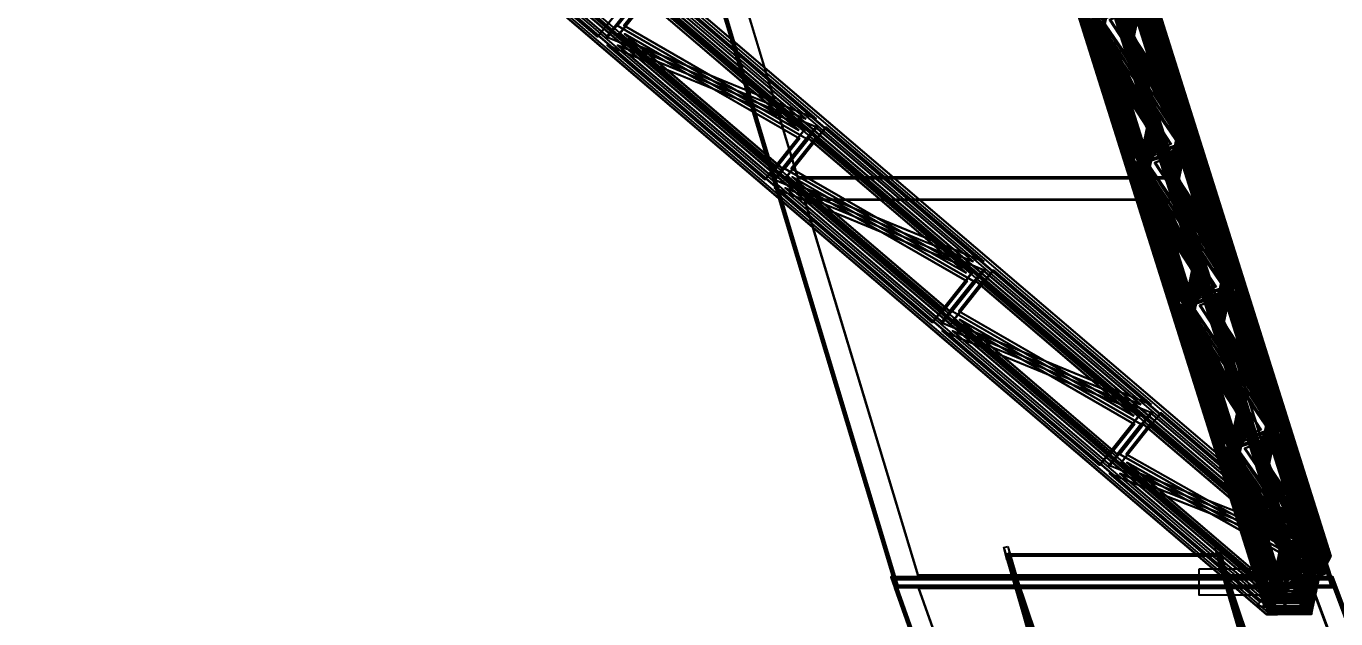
# Model space of a CAD drawing. Header units: millimetres. Extents: x -84906 to 117550, y -3000 to 338000.
# Drawn here: x 16748 to 26688, y 39720 to 44215 of the extents above; entities that cross this region are included whole.
import ezdxf

# ---------------------------------------------------------------- set-up
doc = ezdxf.new("R2010")
doc.units = ezdxf.units.MM
doc.layers.add('D-STR-DIM', color=7, linetype='Continuous', lineweight=13)
doc.layers.add('D-STR-STRC', color=7, linetype='Continuous', lineweight=25)
doc.styles.add('OpenSansCondensed-Light', font='OpenSansCondensed-Light.ttf')
doc.styles.add('TOWER_UNICODE', font='Arial Unicode.ttf')
doc.dimstyles.new('EZDXF', dxfattribs={"dimtxt": 0.25, "dimasz": 0.175, "dimexe": 0.375, "dimexo": 0.125, "dimgap": 0.1, "dimtad": 1, "dimlfac": 100, "dimzin": 12, "dimdsep": 46, "dimtxsty": 'OpenSansCondensed-Light', "dimblk": 'ARCHTICK', "dimcen": 2.5, "dimazin": 3, "dimtfac": 0.5, "dimtmove": 2, "dimatfit": 3})

# ---------------------------------------------------------------- blocks, each defined once
blk = doc.blocks.new('_ARCHTICK')
at = {"color": 0, "linetype": 'BYBLOCK', "const_width": 0.15}
blk.add_lwpolyline([(-0.5, -0.5), (0.5, 0.5)], dxfattribs=at)

msp = doc.modelspace()

# ---------------------------------------------------------------- linework, layer by layer
at = {"layer": 'D-STR-STRC'}
for points in [[(26554.9, 40247), (26162.1, 39753), (10913.3, 52753), (11306.2, 53247)], [(26559.1, 40247), (26166.2, 39753), (10917.5, 52753), (11310.3, 53247)], [(26633.8, 40247), (26240.9, 39753), (10992.2, 52753), (11385.1, 53247)], [(26637.9, 40247), (26245.1, 39753), (10996.4, 52753), (11389.2, 53247)], [(26358.3, 40194.9), (26149.9, 39805.1), (22052.5, 52805.1), (22260.8, 53194.9)], [(26372.9, 40194.9), (26164.5, 39805.1), (22067.1, 52805.1), (22275.4, 53194.9)], [(26331.3, 40215.9), (26168.3, 39784.1), (22070.9, 52784.1), (22233.8, 53215.9)], [(26312.2, 40233.1), (26182.2, 39766.9), (22084.8, 52766.9), (22214.7, 53233.1)], [(26346.3, 40215.9), (26183.4, 39784.1), (22085.9, 52784.1), (22248.9, 53215.9)], [(26298.3, 40247), (26192.7, 39753), (22095.3, 52753), (22200.8, 53247)], [(26327.5, 40233.1), (26197.5, 39766.9), (22100, 52766.9), (22230, 53233.1)], [(26313.7, 40247), (26208.2, 39753), (22110.7, 52753), (22216.3, 53247)], [(26635.5, 40194.9), (26427.1, 39805.1), (22329.7, 52805.1), (22538.1, 53194.9)], [(26650.1, 40194.9), (26441.7, 39805.1), (22344.3, 52805.1), (22552.6, 53194.9)], [(26616.6, 40215.9), (26453.7, 39784.1), (22356.3, 52784.1), (22519.2, 53215.9)], [(26631.7, 40215.9), (26468.7, 39784.1), (22371.3, 52784.1), (22534.2, 53215.9)], [(26602.5, 40233.1), (26472.5, 39766.9), (22375.1, 52766.9), (22505.1, 53233.1)], [(26591.8, 40247), (26486.3, 39753), (22388.8, 52753), (22494.4, 53247)], [(26617.8, 40233.1), (26487.8, 39766.9), (22390.4, 52766.9), (22520.4, 53233.1)], [(26607.3, 40247), (26501.7, 39753), (22404.3, 52753), (22509.9, 53247)], [(26501.7, 40162.1), (26243.8, 39837.9), (10995.1, 52837.9), (11252.9, 53162.1)], [(26505.8, 40162.1), (26248, 39837.9), (10999.3, 52837.9), (11257.1, 53162.1)], [(26552, 40162.1), (26294.2, 39837.9), (11045.5, 52837.9), (11303.3, 53162.1)], [(26556.2, 40162.1), (26298.3, 39837.9), (11049.6, 52837.9), (11307.4, 53162.1)], [(26372.6, 40127.9), (26235.9, 39872.1), (22138.4, 52872.1), (22275.2, 53127.9)], [(26354.9, 40141.7), (26248, 39858.3), (22150.5, 52858.3), (22257.5, 53141.7)], [(26387.2, 40127.9), (26250.5, 39872.1), (22153, 52872.1), (22289.8, 53127.9)], [(26342.4, 40153), (26257.1, 39847), (22159.6, 52847), (22244.9, 53153)], [(26369.9, 40141.7), (26263, 39858.3), (22165.6, 52858.3), (22272.5, 53141.7)], [(26333.2, 40162.1), (26264, 39837.9), (22166.5, 52837.9), (22235.8, 53162.1)], [(26357.7, 40153), (26272.3, 39847), (22174.9, 52847), (22260.2, 53153)], [(26348.7, 40162.1), (26279.4, 39837.9), (22182, 52837.9), (22251.2, 53162.1)], [(26549.5, 40127.9), (26412.8, 39872.1), (22315.3, 52872.1), (22452.1, 53127.9)], [(26564.1, 40127.9), (26427.4, 39872.1), (22329.9, 52872.1), (22466.7, 53127.9)], [(26537, 40141.7), (26430.1, 39858.3), (22332.6, 52858.3), (22439.6, 53141.7)], [(26527.7, 40153), (26442.3, 39847), (22344.9, 52847), (22430.2, 53153)], [(26552, 40141.7), (26445.1, 39858.3), (22347.7, 52858.3), (22454.6, 53141.7)], [(26520.6, 40162.1), (26451.3, 39837.9), (22353.9, 52837.9), (22423.1, 53162.1)], [(26542.9, 40153), (26457.6, 39847), (22360.2, 52847), (22445.5, 53153)], [(26536, 40162.1), (26466.8, 39837.9), (22369.3, 52837.9), (22438.6, 53162.1)], [(26536.4, 40073.1), (26165.2, 39926.9), (22067.8, 52926.9), (22439, 53073.1)], [(26536.4, 40073.1), (26165.2, 39926.9), (22067.8, 52926.9), (22439, 53073.1)], [(26543.5, 40073.1), (26172.4, 39926.9), (22074.9, 52926.9), (22446.1, 53073.1)], [(26543.5, 40073.1), (26172.4, 39926.9), (22074.9, 52926.9), (22446.1, 53073.1)], [(26609.8, 40066.1), (26190.2, 39933.9), (22092.7, 52933.9), (22512.4, 53066.1)], [(26627.6, 40073.1), (26256.5, 39926.9), (22159, 52926.9), (22530.2, 53073.1)], [(26627.6, 40073.1), (26256.5, 39926.9), (22159, 52926.9), (22530.2, 53073.1)], [(26634.8, 40073.1), (26263.6, 39926.9), (22166.2, 52926.9), (22537.3, 53073.1)], [(26634.8, 40073.1), (26263.6, 39926.9), (22166.2, 52926.9), (22537.3, 53073.1)], [(26674.3, 39968), (23348.5, 39968), (19714.1, 52041.2), (22799.8, 52041.2)], [(26674.3, 39963.4), (23348.5, 39963.4), (19714.1, 52036.6), (22799.8, 52036.6)], [(23348.5, 39958.5), (26674.3, 39958.5), (22799.8, 52031.7), (19714.1, 52031.7)], [(23363.9, 39968), (23363.9, 39968), (19729.4, 52041.2), (19729.4, 52041.2)], [(26659, 39958.5), (26659, 39958.5), (22784.6, 52031.7), (22784.6, 52031.7)], [(22415.1, 43064.3), (22415.1, 43064.3), (21556.2, 45917.4), (21556.2, 45917.4)], [(22430.4, 43068.9), (22430.4, 43068.9), (21571.5, 45922), (21571.5, 45922)], [(22605.6, 43063.9), (25488.9, 43063.9), (24576.3, 45917.8), (21743.1, 45917.8)], [(22605.6, 43059), (25488.9, 43059), (24576.3, 45912.9), (21743.1, 45912.9)], [(25488.8, 43068.9), (22605.5, 43068.9), (21743.3, 45922), (24576.5, 45922)], [(25488.8, 43064.3), (22605.5, 43064.3), (21743.3, 45917.4), (24576.5, 45917.4)], [(25664.1, 43059), (25664.1, 43059), (24748.2, 45912.9), (24748.2, 45912.9)], [(25679.3, 43063.9), (25679.3, 43063.9), (24763.4, 45917.8), (24763.4, 45917.8)], [(21399.3, 44532.2), (21083.2, 44134.7), (19887, 45154.4)], [(21403.5, 44532.2), (21087.3, 44134.7), (19891.2, 45154.4)], [(21478.2, 44532.2), (21162.1, 44134.7), (19965.9, 45154.4)], [(21482.4, 44532.2), (21166.2, 44134.7), (19970.1, 45154.4)], [(24957.9, 44498.3), (24790.3, 44184.6), (24473.8, 45188.6)], [(24937.4, 44512.2), (24806.3, 44164.7), (24488.1, 45174.3)], [(24972.5, 44498.3), (24804.8, 44184.6), (24488.4, 45188.6)], [(24923.2, 44523.4), (24818.6, 44148.2), (24498.7, 45163)], [(24952.5, 44512.2), (24821.3, 44164.7), (24503.2, 45174.3)], [(24912.9, 44532.2), (24828, 44134.7), (24506.6, 45154.4)], [(24938.5, 44523.4), (24833.9, 44148.2), (24514, 45163)], [(24928.4, 44532.2), (24843.4, 44134.7), (24522, 45154.4)], [(25235.1, 44498.3), (25067.5, 44184.6), (24751, 45188.6)], [(25249.7, 44498.3), (25082.1, 44184.6), (24765.6, 45188.6)], [(25222.8, 44512.2), (25091.7, 44164.7), (24773.5, 45174.3)], [(25237.8, 44512.2), (25106.7, 44164.7), (24788.5, 45174.3)], [(25213.5, 44523.4), (25108.9, 44148.2), (24789, 45163)], [(25206.5, 44532.2), (25121.6, 44134.7), (24800.1, 45154.4)], [(25228.8, 44523.4), (25124.2, 44148.2), (24804.3, 45163)], [(25222, 44532.2), (25137, 44134.7), (24815.6, 45154.4)], [(22664.1, 43512.2), (21468, 44532), (21151.8, 44134.4)], [(22668.3, 43512.2), (21472.1, 44532), (21156, 44134.4)], [(22743, 43512.2), (21546.8, 44532), (21230.7, 44134.4)], [(22747.2, 43512.2), (21551, 44532), (21234.9, 44134.4)], [(25252.8, 43512.2), (24931.4, 44532), (24846.4, 44134.4)], [(25268.2, 43512.2), (24946.8, 44532), (24861.9, 44134.4)], [(25546.4, 43512.2), (25224.9, 44532), (25140, 44134.4)], [(25561.8, 43512.2), (25240.4, 44532), (25155.5, 44134.4)], [(22610.9, 43427.3), (21414.7, 44447.1), (21233.6, 44219.4)], [(22615, 43427.3), (21418.9, 44447.1), (21237.8, 44219.4)], [(22661.2, 43427.3), (21465, 44447.1), (21284, 44219.4)], [(22665.4, 43427.3), (21469.2, 44447.1), (21288.1, 44219.4)], [(25302.8, 43478), (24986.3, 44482.1), (24818.7, 44168.4)], [(25279.9, 43492.4), (24961.7, 44501.9), (24830.6, 44154.5)], [(25317.4, 43478), (25000.9, 44482.1), (24833.2, 44168.4)], [(25264, 43503.6), (24944.2, 44518.4), (24839.6, 44143.3)], [(25294.9, 43492.4), (24976.7, 44501.9), (24845.6, 44154.5)], [(25279.3, 43503.6), (24959.5, 44518.4), (24854.9, 44143.3)], [(25294.2, 43423.5), (24974.4, 44438.3), (24914.5, 44223.4)], [(25287.8, 43427.3), (24966.3, 44447.1), (24917.7, 44219.4)], [(25309.5, 43423.5), (24989.7, 44438.3), (24929.7, 44223.4)], [(25303.2, 43427.3), (24981.8, 44447.1), (24933.1, 44219.4)], [(25580, 43478), (25263.5, 44482.1), (25095.9, 44168.4)], [(25479.5, 43423.5), (25159.7, 44438.3), (25099.7, 44223.4)], [(25475.1, 43427.3), (25153.7, 44447.1), (25105, 44219.4)], [(25594.6, 43478), (25278.1, 44482.1), (25110.5, 44168.4)], [(25494.8, 43423.5), (25174.9, 44438.3), (25115, 44223.4)], [(25565.2, 43492.4), (25247, 44501.9), (25115.9, 44154.5)], [(25490.6, 43427.3), (25169.1, 44447.1), (25120.5, 44219.4)], [(25554.4, 43503.6), (25234.5, 44518.4), (25129.9, 44143.3)], [(25580.2, 43492.4), (25262.1, 44501.9), (25130.9, 44154.5)], [(25569.7, 43503.6), (25249.8, 44518.4), (25145.2, 44143.3)], [(25456.7, 43378.2), (25145, 44367.2), (24879.3, 44262.5)], [(25456.7, 43378.2), (25145, 44367.2), (24879.3, 44262.5)], [(25463.9, 43378.2), (25152.2, 44367.2), (24886.4, 44262.5)], [(25463.9, 43378.2), (25152.2, 44367.2), (24886.4, 44262.5)], [(25317.1, 43411), (25000.7, 44415.1), (24904.6, 44235.4)], [(25303.5, 43418.2), (24985.3, 44427.7), (24910.2, 44228.7)], [(25525.5, 43373.3), (25214.1, 44361.2), (24913.7, 44266.5)], [(25331.7, 43411), (25015.3, 44415.1), (24919.2, 44235.4)], [(25318.5, 43418.2), (25000.3, 44427.7), (24925.2, 44228.7)], [(25548, 43378.2), (25236.2, 44367.2), (24970.5, 44262.5)], [(25548, 43378.2), (25236.2, 44367.2), (24970.5, 44262.5)], [(25555.1, 43378.2), (25243.4, 44367.2), (24977.7, 44262.5)], [(25555.1, 43378.2), (25243.4, 44367.2), (24977.7, 44262.5)], [(25494, 43411), (25177.6, 44415.1), (25081.5, 44235.4)], [(25485.6, 43418.2), (25167.4, 44427.7), (25092.3, 44228.7)], [(25508.6, 43411), (25192.2, 44415.1), (25096.1, 44235.4)], [(25500.6, 43418.2), (25182.4, 44427.7), (25107.3, 44228.7)], [(22616.8, 43364), (22435.7, 43136.2), (21239.5, 44156)], [(22621, 43364), (22439.9, 43136.2), (21243.7, 44156)], [(22667.1, 43364), (22486.1, 43136.2), (21289.9, 44156)], [(22671.3, 43364), (22490.2, 43136.2), (21294, 44156)], [(25432.2, 43320.8), (25166.4, 43216.1), (24854.7, 44205.1)], [(25432.2, 43320.8), (25166.4, 43216.1), (24854.7, 44205.1)], [(25439.3, 43320.8), (25173.6, 43216.1), (24861.9, 44205.1)], [(25439.3, 43320.8), (25173.6, 43216.1), (24861.9, 44205.1)], [(25496.1, 43316.8), (25195.7, 43222.1), (24884.3, 44210.1)], [(25313.7, 43347.9), (25217.7, 43168.3), (24901.2, 44172.3)], [(25302.5, 43354.6), (25227.4, 43155.6), (24909.2, 44165.1)], [(25294.8, 43359.9), (25234.9, 43145), (24915, 44159.8)], [(25328.3, 43347.9), (25232.3, 43168.3), (24915.8, 44172.3)], [(25289.3, 43364), (25240.7, 43136.2), (24919.3, 44156)], [(25317.5, 43354.6), (25242.4, 43155.6), (24924.2, 44165.1)], [(25310.1, 43359.9), (25250.2, 43145), (24930.3, 44159.8)], [(25304.8, 43364), (25256.1, 43136.2), (24934.7, 44156)], [(25523.4, 43320.8), (25257.7, 43216.1), (24945.9, 44205.1)], [(25523.4, 43320.8), (25257.7, 43216.1), (24945.9, 44205.1)], [(25530.5, 43320.8), (25264.8, 43216.1), (24953.1, 44205.1)], [(25530.5, 43320.8), (25264.8, 43216.1), (24953.1, 44205.1)], [(25490.6, 43347.9), (25394.6, 43168.3), (25078.1, 44172.3)], [(25484.6, 43354.6), (25409.5, 43155.6), (25091.3, 44165.1)], [(25505.2, 43347.9), (25409.2, 43168.3), (25092.7, 44172.3)], [(25480.1, 43359.9), (25420.2, 43145), (25100.3, 44159.8)], [(25499.6, 43354.6), (25424.5, 43155.6), (25106.3, 44165.1)], [(25476.7, 43364), (25428, 43136.2), (25106.6, 44156)], [(25495.4, 43359.9), (25435.5, 43145), (25115.6, 44159.8)], [(25492.2, 43364), (25443.5, 43136.2), (25122.1, 44156)], [(22670, 43448.9), (22353.9, 43051.3), (21157.8, 44071.1)], [(22674.2, 43448.9), (22358.1, 43051.3), (21161.9, 44071.1)], [(22748.9, 43448.9), (22432.8, 43051.3), (21236.6, 44071.1)], [(22753.1, 43448.9), (22437, 43051.3), (21240.8, 44071.1)], [(25299.4, 43414.9), (25131.7, 43101.3), (24815.3, 44105.3)], [(25278.9, 43428.8), (25147.8, 43081.4), (24829.6, 44090.9)], [(25314, 43414.9), (25146.3, 43101.3), (24829.8, 44105.3)], [(25264.6, 43440), (25160, 43064.9), (24840.2, 44079.7)], [(25293.9, 43428.8), (25162.8, 43081.4), (24844.6, 44090.9)], [(25254.4, 43448.9), (25169.4, 43051.3), (24848, 44071.1)], [(25279.9, 43440), (25175.3, 43064.9), (24855.4, 44079.7)], [(25269.8, 43448.9), (25184.9, 43051.3), (24863.5, 44071.1)], [(25576.6, 43414.9), (25408.9, 43101.3), (25092.5, 44105.3)], [(25591.2, 43414.9), (25423.5, 43101.3), (25107.1, 44105.3)], [(25564.2, 43428.8), (25433.1, 43081.4), (25114.9, 44090.9)], [(25579.3, 43428.8), (25448.1, 43081.4), (25130, 44090.9)], [(25555, 43440), (25450.4, 43064.9), (25130.5, 44079.7)], [(25548, 43448.9), (25463, 43051.3), (25141.6, 44071.1)], [(25570.2, 43440), (25465.6, 43064.9), (25145.8, 44079.7)], [(25563.4, 43448.9), (25478.5, 43051.3), (25157, 44071.1)], [(23934.8, 42428.9), (22738.7, 43448.7), (22422.6, 43051.1)], [(23939, 42428.9), (22742.8, 43448.7), (22426.7, 43051.1)], [(24013.7, 42428.9), (22817.6, 43448.7), (22501.4, 43051.1)], [(24017.9, 42428.9), (22821.7, 43448.7), (22505.6, 43051.1)], [(25594.2, 42428.9), (25272.8, 43448.7), (25187.9, 43051.1)], [(25609.7, 42428.9), (25288.3, 43448.7), (25203.3, 43051.1)], [(25887.8, 42428.9), (25566.4, 43448.7), (25481.5, 43051.1)], [(25903.3, 42428.9), (25581.9, 43448.7), (25496.9, 43051.1)], [(23881.6, 42344), (22685.4, 43363.8), (22504.3, 43136)], [(23885.8, 42344), (22689.6, 43363.8), (22508.5, 43136)], [(23931.9, 42344), (22735.8, 43363.8), (22554.7, 43136)], [(23936.1, 42344), (22739.9, 43363.8), (22558.8, 43136)], [(25644.2, 42394.7), (25327.8, 43398.7), (25160.1, 43085.1)], [(25621.3, 42409.1), (25303.1, 43418.6), (25172, 43071.2)], [(25658.8, 42394.7), (25342.4, 43398.7), (25174.7, 43085.1)], [(25605.5, 42420.3), (25285.6, 43435.1), (25181, 43060)], [(25636.3, 42409.1), (25318.2, 43418.6), (25187, 43071.2)], [(25620.8, 42420.3), (25300.9, 43435.1), (25196.3, 43060)], [(25644.9, 42334.9), (25326.8, 43344.4), (25251.7, 43145.4)], [(25635.7, 42340.2), (25315.8, 43355), (25255.9, 43140.1)], [(25629.2, 42344), (25307.8, 43363.8), (25259.1, 43136)], [(25660, 42334.9), (25341.8, 43344.4), (25266.7, 43145.4)], [(25651, 42340.2), (25331.1, 43355), (25271.2, 43140.1)], [(25644.7, 42344), (25323.2, 43363.8), (25274.6, 43136)], [(25827, 42334.9), (25508.9, 43344.4), (25433.8, 43145.4)], [(25921.4, 42394.7), (25605, 43398.7), (25437.3, 43085.1)], [(25821, 42340.2), (25501.1, 43355), (25441.2, 43140.1)], [(25816.6, 42344), (25495.1, 43363.8), (25446.5, 43136)], [(25842.1, 42334.9), (25523.9, 43344.4), (25448.8, 43145.4)], [(25936, 42394.7), (25619.6, 43398.7), (25451.9, 43085.1)], [(25836.2, 42340.2), (25516.4, 43355), (25456.5, 43140.1)], [(25906.7, 42409.1), (25588.5, 43418.6), (25457.4, 43071.2)], [(25832, 42344), (25510.6, 43363.8), (25461.9, 43136)], [(25895.8, 42420.3), (25576, 43435.1), (25471.4, 43060)], [(25921.7, 42409.1), (25603.5, 43418.6), (25472.4, 43071.2)], [(25911.1, 42420.3), (25591.3, 43435.1), (25486.7, 43060)], [(25798.2, 42294.9), (25486.5, 43283.9), (25220.7, 43179.2)], [(25798.2, 42294.9), (25486.5, 43283.9), (25220.7, 43179.2)], [(25805.3, 42294.9), (25493.6, 43283.9), (25227.9, 43179.2)], [(25805.3, 42294.9), (25493.6, 43283.9), (25227.9, 43179.2)], [(25658.6, 42327.7), (25342.1, 43331.7), (25246.1, 43152.1)], [(25867, 42289.9), (25555.6, 43277.9), (25255.2, 43183.2)], [(25673.2, 42327.7), (25356.7, 43331.7), (25260.7, 43152.1)], [(25889.4, 42294.9), (25577.7, 43283.9), (25312, 43179.2)], [(25889.4, 42294.9), (25577.7, 43283.9), (25312, 43179.2)], [(25896.6, 42294.9), (25584.9, 43283.9), (25319.1, 43179.2)], [(25896.6, 42294.9), (25584.9, 43283.9), (25319.1, 43179.2)], [(25835.5, 42327.7), (25519, 43331.7), (25423, 43152.1)], [(25850.1, 42327.7), (25533.6, 43331.7), (25437.6, 43152.1)], [(23887.5, 42280.6), (23706.4, 42052.9), (22510.3, 43072.7)], [(23891.7, 42280.6), (23710.6, 42052.9), (22514.4, 43072.7)], [(23937.9, 42280.6), (23756.8, 42052.9), (22560.6, 43072.7)], [(23942, 42280.6), (23760.9, 42052.9), (22564.8, 43072.7)], [(25773.6, 42237.5), (25507.9, 42132.8), (25196.2, 43121.8)], [(25773.6, 42237.5), (25507.9, 42132.8), (25196.2, 43121.8)], [(25780.8, 42237.5), (25515, 42132.8), (25203.3, 43121.8)], [(25780.8, 42237.5), (25515, 42132.8), (25203.3, 43121.8)], [(25837.6, 42233.5), (25537.2, 42138.8), (25225.8, 43126.7)], [(25655.2, 42264.6), (25559.1, 42084.9), (25242.7, 43089)], [(25644, 42271.3), (25568.9, 42072.3), (25250.7, 43081.8)], [(25636.3, 42276.6), (25576.3, 42061.7), (25256.5, 43076.5)], [(25669.8, 42264.6), (25573.7, 42084.9), (25257.3, 43089)], [(25630.8, 42280.6), (25582.1, 42052.9), (25260.7, 43072.7)], [(25659, 42271.3), (25583.9, 42072.3), (25265.7, 43081.8)], [(25651.5, 42276.6), (25591.6, 42061.7), (25271.8, 43076.5)], [(25646.3, 42280.6), (25597.6, 42052.9), (25276.2, 43072.7)], [(25864.8, 42237.5), (25599.1, 42132.8), (25287.4, 43121.8)], [(25864.8, 42237.5), (25599.1, 42132.8), (25287.4, 43121.8)], [(25872, 42237.5), (25606.3, 42132.8), (25294.5, 43121.8)], [(25872, 42237.5), (25606.3, 42132.8), (25294.5, 43121.8)], [(25832.1, 42264.6), (25736, 42084.9), (25419.6, 43089)], [(25826.1, 42271.3), (25751, 42072.3), (25432.8, 43081.8)], [(25846.7, 42264.6), (25750.6, 42084.9), (25434.2, 43089)], [(25821.5, 42276.6), (25761.6, 42061.7), (25441.8, 43076.5)], [(25841.1, 42271.3), (25766, 42072.3), (25447.8, 43081.8)], [(25818.2, 42280.6), (25769.5, 42052.9), (25448.1, 43072.7)], [(25836.8, 42276.6), (25776.9, 42061.7), (25457, 43076.5)], [(25833.6, 42280.6), (25784.9, 42052.9), (25463.5, 43072.7)], [(23940.8, 42365.6), (23624.6, 41968), (22428.5, 42987.8)], [(23944.9, 42365.6), (23628.8, 41968), (22432.6, 42987.8)], [(24019.7, 42365.6), (23703.5, 41968), (22507.4, 42987.8)], [(24023.8, 42365.6), (23707.7, 41968), (22511.5, 42987.8)], [(25640.8, 42331.6), (25473.2, 42017.9), (25156.7, 43022)], [(25620.3, 42345.5), (25489.2, 41998.1), (25171, 43007.6)], [(25655.4, 42331.6), (25487.8, 42017.9), (25171.3, 43022)], [(25606.1, 42356.7), (25501.5, 41981.6), (25181.6, 42996.4)], [(25635.4, 42345.5), (25504.2, 41998.1), (25186.1, 43007.6)], [(25595.8, 42365.6), (25510.9, 41968), (25189.5, 42987.8)], [(25621.4, 42356.7), (25516.8, 41981.6), (25196.9, 42996.4)], [(25611.3, 42365.6), (25526.3, 41968), (25204.9, 42987.8)], [(25918, 42331.6), (25750.4, 42017.9), (25433.9, 43022)], [(25932.6, 42331.6), (25765, 42017.9), (25448.5, 43022)], [(25905.7, 42345.5), (25774.6, 41998.1), (25456.4, 43007.6)], [(25920.7, 42345.5), (25789.6, 41998.1), (25471.4, 43007.6)], [(25896.4, 42356.7), (25791.8, 41981.6), (25472, 42996.4)], [(25889.4, 42365.6), (25804.5, 41968), (25483, 42987.8)], [(25911.7, 42356.7), (25807.1, 41981.6), (25487.2, 42996.4)], [(25904.9, 42365.6), (25819.9, 41968), (25498.5, 42987.8)], [(23323.7, 40046), (23323.7, 40046), (22464.8, 42899.1), (22464.8, 42899.1)], [(23339, 40050.6), (23339, 40050.6), (22480.1, 42903.7), (22480.1, 42903.7)], [(23517.7, 40045.6), (26454, 40045.6), (25541.4, 42899.5), (22655.3, 42899.5)], [(23517.7, 40040.7), (26454, 40040.7), (25541.4, 42894.6), (22655.3, 42894.6)], [(26453.9, 40050.6), (23517.6, 40050.6), (22655.4, 42903.7), (25541.6, 42903.7)], [(26453.9, 40046), (23517.6, 40046), (22655.4, 42899.1), (25541.6, 42899.1)], [(26632.7, 40040.7), (26632.7, 40040.7), (25716.8, 42894.6), (25716.8, 42894.6)], [(26647.9, 40045.6), (26647.9, 40045.6), (25732, 42899.5), (25732, 42899.5)], [(25205.6, 41345.6), (24009.4, 42365.3), (23693.3, 41967.8)], [(25209.7, 41345.6), (24013.6, 42365.3), (23697.4, 41967.8)], [(25284.5, 41345.6), (24088.3, 42365.3), (23772.2, 41967.8)], [(25288.6, 41345.6), (24092.4, 42365.3), (23776.3, 41967.8)], [(25947, 41337), (25627.1, 42351.8), (25522.5, 41976.6)], [(25935.7, 41345.6), (25614.3, 42365.3), (25529.3, 41967.8)], [(25962.2, 41337), (25642.4, 42351.8), (25537.8, 41976.6)], [(25951.1, 41345.6), (25629.7, 42365.3), (25544.8, 41967.8)], [(26237.3, 41337), (25917.4, 42351.8), (25812.8, 41976.6)], [(26229.3, 41345.6), (25907.9, 42365.3), (25822.9, 41967.8)], [(26252.6, 41337), (25932.7, 42351.8), (25828.1, 41976.6)], [(26244.7, 41345.6), (25923.3, 42365.3), (25838.4, 41967.8)], [(25152.3, 41260.7), (23956.2, 42280.4), (23775.1, 42052.7)], [(25156.5, 41260.7), (23960.3, 42280.4), (23779.2, 42052.7)], [(25202.7, 41260.7), (24006.5, 42280.4), (23825.4, 42052.7)], [(25206.8, 41260.7), (24010.6, 42280.4), (23829.6, 42052.7)], [(25985.7, 41311.4), (25669.2, 42315.4), (25501.6, 42001.7)], [(25962.8, 41325.7), (25644.6, 42335.3), (25513.5, 41987.8)], [(26000.3, 41311.4), (25683.8, 42315.4), (25516.2, 42001.7)], [(25977.8, 41325.7), (25659.6, 42335.3), (25528.5, 41987.8)], [(26000, 41244.4), (25683.6, 42248.4), (25587.5, 42068.7)], [(25986.4, 41251.5), (25668.2, 42261), (25593.1, 42062)], [(25977.1, 41256.8), (25657.3, 42271.7), (25597.4, 42056.8)], [(25970.7, 41260.7), (25649.2, 42280.4), (25600.6, 42052.7)], [(26014.6, 41244.4), (25698.2, 42248.4), (25602.1, 42068.7)], [(26001.4, 41251.5), (25683.2, 42261), (25608.1, 42062)], [(25992.4, 41256.8), (25672.6, 42271.7), (25612.6, 42056.8)], [(25986.1, 41260.7), (25664.7, 42280.4), (25616, 42052.7)], [(26176.9, 41244.4), (25860.5, 42248.4), (25764.4, 42068.7)], [(26168.5, 41251.5), (25850.3, 42261), (25775.2, 42062)], [(26262.9, 41311.4), (25946.4, 42315.4), (25778.8, 42001.7)], [(26191.5, 41244.4), (25875.1, 42248.4), (25779, 42068.7)], [(26162.4, 41256.8), (25842.6, 42271.7), (25782.6, 42056.8)], [(26158, 41260.7), (25836.6, 42280.4), (25787.9, 42052.7)], [(26183.5, 41251.5), (25865.3, 42261), (25790.2, 42062)], [(26277.5, 41311.4), (25961, 42315.4), (25793.4, 42001.7)], [(26177.7, 41256.8), (25857.8, 42271.7), (25797.9, 42056.8)], [(26248.1, 41325.7), (25929.9, 42335.3), (25798.8, 41987.8)], [(26173.5, 41260.7), (25852, 42280.4), (25803.4, 42052.7)], [(26263.1, 41325.7), (25945, 42335.3), (25813.8, 41987.8)], [(26139.6, 41211.5), (25827.9, 42200.6), (25562.2, 42095.9)], [(26139.6, 41211.5), (25827.9, 42200.6), (25562.2, 42095.9)], [(26146.8, 41211.5), (25835.1, 42200.6), (25569.3, 42095.9)], [(26146.8, 41211.5), (25835.1, 42200.6), (25569.3, 42095.9)], [(26208.4, 41206.6), (25897, 42194.5), (25596.6, 42099.9)], [(26230.9, 41211.5), (25919.2, 42200.6), (25653.4, 42095.9)], [(26230.9, 41211.5), (25919.2, 42200.6), (25653.4, 42095.9)], [(26238, 41211.5), (25926.3, 42200.6), (25660.6, 42095.9)], [(26238, 41211.5), (25926.3, 42200.6), (25660.6, 42095.9)], [(25158.3, 41197.3), (24977.2, 40969.6), (23781, 41989.3)], [(25162.4, 41197.3), (24981.3, 40969.6), (23785.2, 41989.3)], [(25208.6, 41197.3), (25027.5, 40969.6), (23831.3, 41989.3)], [(25212.7, 41197.3), (25031.7, 40969.6), (23835.5, 41989.3)], [(26115.1, 41154.1), (25849.3, 41049.4), (25537.6, 42038.5)], [(26115.1, 41154.1), (25849.3, 41049.4), (25537.6, 42038.5)], [(26122.2, 41154.1), (25856.5, 41049.4), (25544.8, 42038.5)], [(26122.2, 41154.1), (25856.5, 41049.4), (25544.8, 42038.5)], [(26179, 41150.1), (25878.6, 41055.5), (25567.2, 42043.4)], [(25996.6, 41181.3), (25900.6, 41001.6), (25584.1, 42005.6)], [(25985.4, 41188), (25910.3, 40989), (25592.1, 41998.5)], [(25977.7, 41193.2), (25917.8, 40978.3), (25597.9, 41993.2)], [(26011.2, 41181.3), (25915.2, 41001.6), (25598.7, 42005.6)], [(25972.3, 41197.3), (25923.6, 40969.6), (25602.2, 41989.3)], [(26000.4, 41188), (25925.3, 40989), (25607.1, 41998.5)], [(25993, 41193.2), (25933.1, 40978.3), (25613.2, 41993.2)], [(25987.7, 41197.3), (25939, 40969.6), (25617.6, 41989.3)], [(26206.3, 41154.1), (25940.6, 41049.4), (25628.8, 42038.5)], [(26206.3, 41154.1), (25940.6, 41049.4), (25628.8, 42038.5)], [(26213.4, 41154.1), (25947.7, 41049.4), (25636, 42038.5)], [(26213.4, 41154.1), (25947.7, 41049.4), (25636, 42038.5)], [(26173.5, 41181.3), (26077.5, 41001.6), (25761, 42005.6)], [(26167.5, 41188), (26092.4, 40989), (25774.2, 41998.5)], [(26188.1, 41181.3), (26092.1, 41001.6), (25775.6, 42005.6)], [(26163, 41193.2), (26103.1, 40978.3), (25783.2, 41993.2)], [(26182.5, 41188), (26107.4, 40989), (25789.2, 41998.5)], [(26159.6, 41197.3), (26110.9, 40969.6), (25789.5, 41989.3)], [(26178.3, 41193.2), (26118.4, 40978.3), (25798.5, 41993.2)], [(26175.1, 41197.3), (26126.4, 40969.6), (25805, 41989.3)], [(25211.5, 41282.2), (24895.4, 40884.7), (23699.2, 41904.4)], [(25215.7, 41282.2), (24899.5, 40884.7), (23703.4, 41904.4)], [(25290.4, 41282.2), (24974.3, 40884.7), (23778.1, 41904.4)], [(25294.5, 41282.2), (24978.4, 40884.7), (23782.2, 41904.4)], [(25982.3, 41248.3), (25814.6, 40934.6), (25498.2, 41938.6)], [(25961.8, 41262.2), (25830.7, 40914.7), (25512.5, 41924.3)], [(25996.9, 41248.3), (25829.2, 40934.6), (25512.7, 41938.6)], [(25947.5, 41273.4), (25842.9, 40898.2), (25523.1, 41913)], [(25976.8, 41262.2), (25845.7, 40914.7), (25527.5, 41924.3)], [(25937.3, 41282.2), (25852.3, 40884.7), (25530.9, 41904.4)], [(25962.8, 41273.4), (25858.2, 40898.2), (25538.4, 41913)], [(25952.7, 41282.2), (25867.8, 40884.7), (25546.4, 41904.4)], [(26259.5, 41248.3), (26091.8, 40934.6), (25775.4, 41938.6)], [(26274.1, 41248.3), (26106.4, 40934.6), (25790, 41938.6)], [(26247.1, 41262.2), (26116, 40914.7), (25797.8, 41924.3)], [(26262.2, 41262.2), (26131, 40914.7), (25812.9, 41924.3)], [(26237.9, 41273.4), (26133.3, 40898.2), (25813.4, 41913)], [(26230.9, 41282.2), (26145.9, 40884.7), (25824.5, 41904.4)], [(26253.1, 41273.4), (26148.5, 40898.2), (25828.7, 41913)], [(26246.3, 41282.2), (26161.4, 40884.7), (25840, 41904.4)], [(26422.2, 40308.3), (25280.1, 41282), (24964, 40884.4)], [(26426.4, 40308.3), (25284.3, 41282), (24968.2, 40884.4)], [(26501.1, 40308.3), (25359, 41282), (25042.9, 40884.4)], [(26505.3, 40308.3), (25363.2, 41282), (25047, 40884.4)], [(26287.4, 40295.9), (25986, 41251.9), (25854.9, 40904.5)], [(26272.8, 40303.3), (25968.5, 41268.4), (25863.9, 40893.3)], [(26302.4, 40295.9), (26001.1, 41251.9), (25870, 40904.5)], [(26262.6, 40308.3), (25955.7, 41282), (25870.8, 40884.4)], [(26288, 40303.3), (25983.8, 41268.4), (25879.2, 40893.3)], [(26278.1, 40308.3), (25971.2, 41282), (25886.2, 40884.4)], [(26572.7, 40295.9), (26271.4, 41251.9), (26140.3, 40904.5)], [(26563.1, 40303.3), (26258.9, 41268.4), (26154.3, 40893.3)], [(26587.7, 40295.9), (26286.4, 41251.9), (26155.3, 40904.5)], [(26556.2, 40308.3), (26249.3, 41282), (26164.4, 40884.4)], [(26578.4, 40303.3), (26274.2, 41268.4), (26169.6, 40893.3)], [(26571.7, 40308.3), (26264.8, 41282), (26179.8, 40884.4)], [(26369, 40223.4), (25226.9, 41197.1), (25045.8, 40969.4)], [(26373.2, 40223.4), (25231, 41197.1), (25050, 40969.4)], [(26419.3, 40223.4), (25277.2, 41197.1), (25096.1, 40969.4)], [(26423.5, 40223.4), (25281.4, 41197.1), (25100.3, 40969.4)], [(26309, 40285.5), (26010.7, 41232.1), (25843, 40918.4)], [(26323.6, 40285.5), (26025.3, 41232.1), (25857.6, 40918.4)], [(26323.4, 40218.5), (26025, 41165.1), (25929, 40985.4)], [(26311, 40221.7), (26009.7, 41177.7), (25934.6, 40978.7)], [(26302.9, 40223.2), (25998.7, 41188.3), (25938.8, 40973.4)], [(26297.6, 40223.4), (25990.7, 41197.1), (25942, 40969.4)], [(26337.9, 40218.5), (26039.6, 41165.1), (25943.6, 40985.4)], [(26326, 40221.7), (26024.7, 41177.7), (25949.6, 40978.7)], [(26318.2, 40223.2), (26014, 41188.3), (25954.1, 40973.4)], [(26313, 40223.4), (26006.1, 41197.1), (25957.5, 40969.4)], [(26500.3, 40218.5), (26201.9, 41165.1), (26105.9, 40985.4)], [(26493.1, 40221.7), (26191.8, 41177.7), (26116.7, 40978.7)], [(26586.2, 40285.5), (26287.9, 41232.1), (26120.2, 40918.4)], [(26514.8, 40218.5), (26216.5, 41165.1), (26120.5, 40985.4)], [(26488.2, 40223.2), (26184, 41188.3), (26124.1, 40973.4)], [(26484.9, 40223.4), (26178, 41197.1), (26129.4, 40969.4)], [(26508.1, 40221.7), (26206.8, 41177.7), (26131.7, 40978.7)], [(26600.8, 40285.5), (26302.5, 41232.1), (26134.8, 40918.4)], [(26503.5, 40223.2), (26199.3, 41188.3), (26139.4, 40973.4)], [(26500.4, 40223.4), (26193.5, 41197.1), (26144.8, 40969.4)], [(26459.5, 40196.6), (26169.4, 41117.2), (25903.6, 41012.5)], [(26459.5, 40196.6), (26169.4, 41117.2), (25903.6, 41012.5)], [(26466.7, 40196.6), (26176.5, 41117.2), (25910.8, 41012.5)], [(26466.7, 40196.6), (26176.5, 41117.2), (25910.8, 41012.5)], [(26528.1, 40192.4), (26238.5, 41111.2), (25938.1, 41016.5)], [(26550.8, 40196.6), (26260.6, 41117.2), (25994.9, 41012.5)], [(26550.8, 40196.6), (26260.6, 41117.2), (25994.9, 41012.5)], [(26557.9, 40196.6), (26267.8, 41117.2), (26002, 41012.5)], [(26557.9, 40196.6), (26267.8, 41117.2), (26002, 41012.5)], [(26435, 40139.2), (26169.2, 40034.5), (25879.1, 40955.1)], [(26435, 40139.2), (26169.2, 40034.5), (25879.1, 40955.1)], [(26442.1, 40139.2), (26176.4, 40034.5), (25886.2, 40955.1)], [(26442.1, 40139.2), (26176.4, 40034.5), (25886.2, 40955.1)], [(26498.7, 40136), (26198.3, 40041.3), (25908.7, 40960.1)], [(26526.2, 40139.2), (26260.5, 40034.5), (25970.3, 40955.1)], [(26526.2, 40139.2), (26260.5, 40034.5), (25970.3, 40955.1)], [(26533.4, 40139.2), (26267.6, 40034.5), (25977.4, 40955.1)], [(26533.4, 40139.2), (26267.6, 40034.5), (25977.4, 40955.1)], [(26374.9, 40160.1), (26193.8, 39932.3), (25051.7, 40906)], [(26379.1, 40160.1), (26198, 39932.3), (25055.9, 40906)], [(26425.3, 40160.1), (26244.2, 39932.3), (25102.1, 40906)], [(26429.4, 40160.1), (26248.3, 39932.3), (25106.2, 40906)], [(26305.6, 40222.4), (26137.9, 39908.8), (25839.6, 40855.3)], [(26320.2, 40222.4), (26152.5, 39908.8), (25854.2, 40855.3)], [(26319.9, 40155.4), (26223.9, 39975.8), (25925.6, 40922.3)], [(26310, 40158.1), (26234.9, 39959.1), (25933.6, 40915.1)], [(26303.5, 40159.6), (26243.6, 39944.7), (25939.4, 40909.8)], [(26334.5, 40155.4), (26238.5, 39975.8), (25940.2, 40922.3)], [(26299.2, 40160.1), (26250.5, 39932.3), (25943.6, 40906)], [(26325, 40158.1), (26249.9, 39959.1), (25948.6, 40915.1)], [(26318.8, 40159.6), (26258.9, 39944.7), (25954.7, 40909.8)], [(26314.6, 40160.1), (26266, 39932.3), (25959.1, 40906)], [(26496.9, 40155.4), (26400.8, 39975.8), (26102.5, 40922.3)], [(26492.1, 40158.1), (26417, 39959.1), (26115.7, 40915.1)], [(26582.8, 40222.4), (26415.2, 39908.8), (26116.8, 40855.3)], [(26511.4, 40155.4), (26415.4, 39975.8), (26117.1, 40922.3)], [(26488.8, 40159.6), (26428.9, 39944.7), (26124.7, 40909.8)], [(26507.1, 40158.1), (26432, 39959.1), (26130.7, 40915.1)], [(26486.5, 40160.1), (26437.9, 39932.3), (26131, 40906)], [(26597.4, 40222.4), (26429.7, 39908.8), (26131.4, 40855.3)], [(26504.1, 40159.6), (26444.2, 39944.7), (26140, 40909.8)], [(26502, 40160.1), (26453.3, 39932.3), (26146.4, 40906)], [(26428.2, 40245), (26112, 39847.4), (24969.9, 40821.1)], [(26432.3, 40245), (26116.2, 39847.4), (24974.1, 40821.1)], [(26507.1, 40245), (26190.9, 39847.4), (25048.8, 40821.1)], [(26511.2, 40245), (26195.1, 39847.4), (25053, 40821.1)], [(26286.4, 40232.3), (26155.3, 39884.9), (25853.9, 40840.9)], [(26273.3, 40239.7), (26168.7, 39864.6), (25864.5, 40829.7)], [(26301.4, 40232.3), (26170.3, 39884.9), (25869, 40840.9)], [(26264.2, 40245), (26179.3, 39847.4), (25872.4, 40821.1)], [(26288.6, 40239.7), (26184, 39864.6), (25879.8, 40829.7)], [(26279.7, 40245), (26194.7, 39847.4), (25887.8, 40821.1)], [(26571.7, 40232.3), (26440.6, 39884.9), (26139.3, 40840.9)], [(26586.7, 40232.3), (26455.6, 39884.9), (26154.3, 40840.9)], [(26563.7, 40239.7), (26459.1, 39864.6), (26154.9, 40829.7)], [(26557.8, 40245), (26472.8, 39847.4), (26166, 40821.1)], [(26578.9, 40239.7), (26474.3, 39864.6), (26170.1, 40829.7)], [(26573.2, 40245), (26488.3, 39847.4), (26181.4, 40821.1)], [(24197.9, 40269.1), (24225, 40170.2), (24194.1, 40161.6), (24167.1, 40260.6)], [(25798.7, 40157.4), (25771.7, 40256.3), (25802.5, 40264.8), (25829.5, 40165.9)], [(26563.4, 40310.6), (26480.4, 40310.6), (26087.5, 39816.5), (26170.5, 39816.5)], [(26333.3, 40274.2), (26625.1, 40274.2), (26416.7, 39884.4), (26124.9, 39884.4)], [(26308, 40289.7), (26608.4, 40289.7), (26445.4, 39857.9), (26145.1, 39857.9)], [(26290.6, 40301.6), (26596.2, 40301.6), (26466.2, 39835.4), (26160.6, 39835.4)], [(26278.2, 40310.6), (26587.3, 40310.6), (26481.7, 39816.5), (26172.7, 39816.5)], [(25813.7, 40194), (24193.7, 40194), (24188.3, 40213.2), (25808.3, 40213.2)], [(24395.4, 39598.7), (24802.4, 37996.4), (24188.3, 40213.2)], [(25813.7, 40194), (24193.7, 40194), (24188.3, 40213.2), (25808.3, 40213.2)], [(24188.3, 40213.2), (24802.4, 37996.4), (25007, 37410)], [(24188.3, 40213.2), (25007, 37410), (24395.4, 39598.7)], [(26421.7, 37997.1), (24802.8, 37997.3), (24189, 40212.5), (25807.9, 40212.3)], [(26421.7, 37997.1), (24802.8, 37997.3), (24189, 40212.5), (25807.9, 40212.3)], [(26424.2, 37989.9), (24805.3, 37990.1), (24191.6, 40205), (25810.4, 40204.8)], [(26424.6, 37988.7), (24805.7, 37988.9), (24192, 40203.8), (25810.9, 40203.5)], [(24203.7, 40217.6), (25022.5, 37414.4), (24410.8, 39603.1)], [(24410.8, 39603), (24817.8, 38000.7), (24203.7, 40217.5)], [(24203.7, 40217.5), (24817.8, 38000.7), (25022.5, 37414.3)], [(26611.6, 37405.8), (25792.9, 40209), (26407, 37992.1)], [(26407, 37992.1), (25792.9, 40209), (26000, 39594.5)], [(26611.6, 37405.7), (26000, 39594.4), (25792.9, 40208.9)], [(26627, 37410), (26015.4, 39598.7), (25808.3, 40213.2)], [(26627, 37410), (25808.3, 40213.2), (26422.4, 37996.4)], [(26422.4, 37996.4), (25808.3, 40213.2), (26015.4, 39598.7)], [(26506.7, 40167.4), (26605.1, 40167.4), (26233.9, 40021.2), (26135.5, 40021.2)], [(26605.1, 40167.4), (26506.7, 40167.4), (26135.5, 40021.2), (26233.9, 40021.2)], [(26358.3, 40194.9), (26650.1, 40194.9), (26441.7, 39805.1), (26149.9, 39805.1)], [(26579.8, 40161.5), (26579.8, 40161.5), (26160.1, 40029.2), (26160.1, 40029.2)], [(26637.9, 40247), (26554.9, 40247), (26162.1, 39753), (26245.1, 39753)], [(26331.3, 40215.9), (26631.7, 40215.9), (26468.7, 39784.1), (26168.3, 39784.1)], [(26427.1, 40225.7), (26481.6, 40225.7), (26223.8, 39901.4), (26169.3, 39901.4)], [(26312.2, 40233.1), (26617.8, 40233.1), (26487.8, 39766.9), (26182.2, 39766.9)], [(26298.3, 40247), (26607.3, 40247), (26501.7, 39753), (26192.7, 39753)], [(26539.1, 40207.2), (26347.6, 40207.2), (26210.9, 39951.4), (26402.4, 39951.4)], [(26528.8, 40215.5), (26331.6, 40215.5), (26224.7, 39932.2), (26421.8, 39932.2)], [(26521.3, 40221.5), (26320.8, 40221.5), (26235.5, 39915.5), (26436, 39915.5)], [(26501.7, 40162.1), (26556.2, 40162.1), (26298.3, 39837.9), (26243.8, 39837.9)], [(26516, 40225.7), (26313.2, 40225.7), (26243.9, 39901.4), (26446.7, 39901.4)], [(26536, 40162.1), (26333.2, 40162.1), (26264, 39837.9), (26466.8, 39837.9)], [(26298.3, 40247), (26607.3, 40247), (26604, 40231.6), (26295, 40231.6)], [(26312.2, 40233.1), (26617.8, 40233.1), (26613.7, 40218.5), (26308.1, 40218.5)], [(26331.3, 40215.9), (26631.7, 40215.9), (26626.6, 40202.4), (26326.2, 40202.4)], [(26536, 40162.1), (26333.2, 40162.1), (26329.9, 40146.7), (26532.7, 40146.7)], [(26358.3, 40194.9), (26650.1, 40194.9), (26643.6, 40182.7), (26351.8, 40182.7)], [(26501.7, 40162.1), (26556.2, 40162.1), (26543.9, 40146.7), (26489.4, 40146.7)], [(26637.9, 40247), (26554.9, 40247), (26542.6, 40231.6), (26625.7, 40231.6)], [(25650, 40100), (26400, 40100), (26400, 39900), (25650, 39900)], [(26536.4, 40073.1), (26634.8, 40073.1), (26263.6, 39926.9), (26165.2, 39926.9)], [(26634.8, 40073.1), (26536.4, 40073.1), (26165.2, 39926.9), (26263.6, 39926.9)], [(26609.8, 40066.1), (26609.8, 40066.1), (26190.2, 39933.9), (26190.2, 39933.9)], [(26564.1, 40127.9), (26372.6, 40127.9), (26235.9, 39872.1), (26427.4, 39872.1)], [(26552, 40141.7), (26354.9, 40141.7), (26248, 39858.3), (26445.1, 39858.3)], [(26542.9, 40153), (26342.4, 40153), (26257.1, 39847), (26457.6, 39847)], [(26542.9, 40153), (26342.4, 40153), (26338.3, 40138.4), (26538.9, 40138.4)], [(26552, 40141.7), (26354.9, 40141.7), (26349.8, 40128.2), (26546.9, 40128.2)], [(26564.1, 40127.9), (26372.6, 40127.9), (26366.1, 40115.7), (26557.6, 40115.7)], [(26536.4, 40073.1), (26634.8, 40073.1), (26617.9, 40066.5), (26519.5, 40066.5)], [(26634.8, 40073.1), (26536.4, 40073.1), (26519.5, 40066.5), (26617.9, 40066.5)], [(26609.8, 40066.1), (26609.8, 40066.1), (26590.7, 40060.1), (26590.7, 40060.1)], [(31179.5, 27969.8), (27590.5, 27969.8), (23312.5, 40040.9), (26661.6, 40040.9)], [(23312.5, 40035.6), (23312.5, 40035.6), (23332.5, 40035.6), (23332.5, 40035.6)], [(31179.5, 27964.4), (27590.5, 27964.4), (23312.5, 40035.6), (26661.6, 40035.6)], [(26661.6, 40035.6), (23312.5, 40035.6), (23312.5, 40035.6), (26661.6, 40035.6)], [(27590.5, 27958.8), (31179.5, 27958.8), (26661.6, 40029.9), (23312.5, 40029.9)], [(26660.9, 40035.6), (26660.9, 40035.6), (23313.2, 40035.6), (23313.2, 40035.6)], [(26660.9, 40035.6), (23313.2, 40035.6), (23313.2, 40035.6), (26660.9, 40035.6)], [(27605.6, 27969.8), (27605.6, 27969.8), (23327.6, 40040.9), (23327.6, 40040.9)], [(26655.9, 40018.3), (26655.9, 40018.3), (23332.7, 40018.3), (23332.7, 40018.3)], [(26655.9, 40018.3), (23332.7, 40018.3), (23332.7, 40018.3), (26655.9, 40018.3)], [(26684.2, 39973.3), (26684.2, 39973.3), (23335.3, 39973.3), (23335.3, 39973.3)], [(26684.2, 39973.3), (23335.3, 39973.3), (23335.3, 39973.3), (26684.2, 39973.3)], [(23348.5, 39963.4), (23348.5, 39963.4), (23368.5, 39963.4), (23368.5, 39963.4)], [(26674.3, 39963.4), (23348.5, 39963.4), (23348.5, 39963.4), (26674.3, 39963.4)], [(26673.6, 39963.4), (26673.6, 39963.4), (23349.2, 39963.4), (23349.2, 39963.4)], [(26673.6, 39963.4), (23349.2, 39963.4), (23349.2, 39963.4), (26673.6, 39963.4)], [(24725.2, 36097.4), (24725.2, 36097.4), (23356, 39960.7), (23356, 39960.7)], [(27953.3, 36097.4), (24894.3, 36097.4), (23521, 39960.7), (26511.5, 39960.7)], [(24410.2, 39523.8), (24736.2, 38240.1), (24244.3, 40016)], [(24425.6, 39528), (24751.7, 38244.4), (24259.7, 40020.3)], [(26340.8, 38235.8), (25848.9, 40011.8), (26014.8, 39519.5)], [(26356.2, 38240.1), (25864.3, 40016), (26030.2, 39523.8)], [(26661.6, 40035.6), (26661.6, 40035.6), (26641.6, 40035.6), (26641.6, 40035.6)], [(31164.6, 27958.8), (31164.6, 27958.8), (26646.6, 40029.9), (26646.6, 40029.9)], [(26674.3, 39963.4), (26674.3, 39963.4), (26654.3, 39963.4), (26654.3, 39963.4)], [(24710.1, 36092.1), (24710.1, 36092.1), (23341, 39955.3), (23341, 39955.3)], [(24536.9, 37097.5), (27578.1, 37097.5), (26511.4, 39955.8), (23520.9, 39955.8)], [(24536.9, 37091.9), (27578.1, 37091.9), (26511.4, 39950.2), (23520.9, 39950.2)], [(27953.3, 36092.1), (24894.3, 36092.1), (23521, 39955.3), (26511.5, 39955.3)], [(24272.5, 39933.7), (24920.8, 37713.8), (24436.5, 39447.1)], [(24274.1, 39909.3), (24761.6, 38149.1), (24924.1, 37683.5)], [(24287.9, 39938), (24936.2, 37718.1), (24451.9, 39451.4)], [(24289.5, 39913.6), (24777.1, 38153.4), (24939.6, 37687.8)], [(26525.4, 37709.5), (26041.1, 39442.8), (25877.1, 39929.4)], [(26528.7, 37679.3), (25878.7, 39905), (26366.2, 38144.8)], [(26540.8, 37713.8), (26056.5, 39447.1), (25892.5, 39933.7)], [(26544.1, 37683.5), (25894.1, 39909.3), (26381.6, 38149.1)], [(26182.1, 39933.5), (26280.5, 39933.5), (26263.6, 39926.9), (26165.2, 39926.9)], [(26280.5, 39933.5), (26182.1, 39933.5), (26165.2, 39926.9), (26263.6, 39926.9)], [(26209.3, 39939.9), (26209.3, 39939.9), (26190.2, 39933.9), (26190.2, 39933.9)], [(26433.9, 39884.3), (26242.4, 39884.3), (26235.9, 39872.1), (26427.4, 39872.1)], [(26450.2, 39871.8), (26253.1, 39871.8), (26248, 39858.3), (26445.1, 39858.3)], [(26461.7, 39861.6), (26261.1, 39861.6), (26257.1, 39847), (26457.6, 39847)], [(27746.2, 37091.9), (27746.2, 37091.9), (26676.5, 39950.2), (26676.5, 39950.2)], [(26156.4, 39817.3), (26448.2, 39817.3), (26441.7, 39805.1), (26149.9, 39805.1)], [(26257.4, 39768.4), (26174.3, 39768.4), (26162.1, 39753), (26245.1, 39753)], [(26173.4, 39797.6), (26473.8, 39797.6), (26468.7, 39784.1), (26168.3, 39784.1)], [(26186.3, 39781.5), (26491.9, 39781.5), (26487.8, 39766.9), (26182.2, 39766.9)], [(26196, 39768.4), (26505, 39768.4), (26501.7, 39753), (26192.7, 39753)], [(26256.1, 39853.3), (26310.6, 39853.3), (26298.3, 39837.9), (26243.8, 39837.9)], [(26470.1, 39853.3), (26267.3, 39853.3), (26264, 39837.9), (26466.8, 39837.9)]]:
    msp.add_lwpolyline(points, close=True, dxfattribs=at)
for points in [[(26542.6, 40231.6), (11293.9, 53231.6)], [(26554.9, 40247), (11306.2, 53247)], [(26625.7, 40231.6), (11377, 53231.6)], [(26637.9, 40247), (11389.2, 53247)], [(26295, 40231.6), (22197.5, 53231.6)], [(26298.3, 40247), (22200.8, 53247)], [(26308.1, 40218.5), (22210.7, 53218.5)], [(26312.2, 40233.1), (22214.7, 53233.1)], [(26326.2, 40202.4), (22228.8, 53202.4)], [(26331.3, 40215.9), (22233.8, 53215.9)], [(26351.8, 40182.7), (22254.3, 53182.7)], [(26358.3, 40194.9), (22260.8, 53194.9)], [(26604, 40231.6), (22506.6, 53231.6)], [(26607.3, 40247), (22509.9, 53247)], [(26613.7, 40218.5), (22516.3, 53218.5)], [(26617.8, 40233.1), (22520.4, 53233.1)], [(26626.6, 40202.4), (22529.1, 53202.4)], [(26631.7, 40215.9), (22534.2, 53215.9)], [(26643.6, 40182.7), (22546.1, 53182.7)], [(26650.1, 40194.9), (22552.6, 53194.9)], [(26489.4, 40146.7), (11240.7, 53146.7)], [(26501.7, 40162.1), (11252.9, 53162.1)], [(26543.9, 40146.7), (11295.2, 53146.7)], [(26556.2, 40162.1), (11307.4, 53162.1)], [(26329.9, 40146.7), (22232.5, 53146.7)], [(26333.2, 40162.1), (22235.8, 53162.1)], [(26338.3, 40138.4), (22240.9, 53138.4)], [(26342.4, 40153), (22244.9, 53153)], [(26349.8, 40128.2), (22252.4, 53128.2)], [(26354.9, 40141.7), (22257.5, 53141.7)], [(26366.1, 40115.7), (22268.7, 53115.7)], [(26372.6, 40127.9), (22275.2, 53127.9)], [(26532.7, 40146.7), (22435.3, 53146.7)], [(26536, 40162.1), (22438.6, 53162.1)], [(26538.9, 40138.4), (22441.4, 53138.4)], [(26542.9, 40153), (22445.5, 53153)], [(26546.9, 40128.2), (22449.5, 53128.2)], [(26552, 40141.7), (22454.6, 53141.7)], [(26557.6, 40115.7), (22460.2, 53115.7)], [(26564.1, 40127.9), (22466.7, 53127.9)], [(26519.5, 40066.5), (22422.1, 53066.5)], [(26519.5, 40066.5), (22422.1, 53066.5)], [(26536.4, 40073.1), (22439, 53073.1)], [(26536.4, 40073.1), (22439, 53073.1)], [(26590.7, 40060.1), (22493.3, 53060.1)], [(26609.8, 40066.1), (22512.4, 53066.1)], [(26617.9, 40066.5), (22520.5, 53066.5)], [(26617.9, 40066.5), (22520.5, 53066.5)], [(26634.8, 40073.1), (22537.3, 53073.1)], [(26634.8, 40073.1), (22537.3, 53073.1)], [(26165.2, 39926.9), (22067.8, 52926.9)], [(26165.2, 39926.9), (22067.8, 52926.9)], [(26182.1, 39933.5), (22084.7, 52933.5)], [(26182.1, 39933.5), (22084.7, 52933.5)], [(26190.2, 39933.9), (22092.7, 52933.9)], [(26209.3, 39939.9), (22111.8, 52939.9)], [(26242.4, 39884.3), (22145, 52884.3)], [(26263.6, 39926.9), (22166.2, 52926.9)], [(26263.6, 39926.9), (22166.2, 52926.9)], [(26280.5, 39933.5), (22183, 52933.5)], [(26280.5, 39933.5), (22183, 52933.5)], [(26433.9, 39884.3), (22336.5, 52884.3)], [(26243.8, 39837.9), (10995.1, 52837.9)], [(26256.1, 39853.3), (11007.4, 52853.3)], [(26298.3, 39837.9), (11049.6, 52837.9)], [(26310.6, 39853.3), (11061.9, 52853.3)], [(26149.9, 39805.1), (22052.5, 52805.1)], [(26156.4, 39817.3), (22059, 52817.3)], [(26168.3, 39784.1), (22070.9, 52784.1)], [(26173.4, 39797.6), (22076, 52797.6)], [(26186.3, 39781.5), (22088.8, 52781.5)], [(26235.9, 39872.1), (22138.4, 52872.1)], [(26248, 39858.3), (22150.5, 52858.3)], [(26253.1, 39871.8), (22155.6, 52871.8)], [(26257.1, 39847), (22159.6, 52847)], [(26261.1, 39861.6), (22163.7, 52861.6)], [(26264, 39837.9), (22166.5, 52837.9)], [(26267.3, 39853.3), (22169.8, 52853.3)], [(26427.4, 39872.1), (22329.9, 52872.1)], [(26441.7, 39805.1), (22344.3, 52805.1)], [(26445.1, 39858.3), (22347.7, 52858.3)], [(26448.2, 39817.3), (22350.8, 52817.3)], [(26450.2, 39871.8), (22352.7, 52871.8)], [(26457.6, 39847), (22360.2, 52847)], [(26461.7, 39861.6), (22364.2, 52861.6)], [(26466.8, 39837.9), (22369.3, 52837.9)], [(26468.7, 39784.1), (22371.3, 52784.1)], [(26470.1, 39853.3), (22372.6, 52853.3)], [(26473.8, 39797.6), (22376.4, 52797.6)], [(26491.9, 39781.5), (22394.4, 52781.5)], [(26162.1, 39753), (10913.3, 52753)], [(26174.3, 39768.4), (10925.6, 52768.4)], [(26245.1, 39753), (10996.4, 52753)], [(26257.4, 39768.4), (11008.6, 52768.4)], [(26182.2, 39766.9), (22084.8, 52766.9)], [(26192.7, 39753), (22095.3, 52753)], [(26196, 39768.4), (22098.6, 52768.4)], [(26487.8, 39766.9), (22390.4, 52766.9)], [(26501.7, 39753), (22404.3, 52753)], [(26505, 39768.4), (22407.6, 52768.4)], [(23348.5, 39963.4), (19714.1, 52036.6)], [(23348.5, 39963.4), (19714.1, 52036.6)], [(23368.5, 39963.4), (19734.1, 52036.6)], [(26654.3, 39963.4), (22779.8, 52036.6)], [(26674.3, 39963.4), (22799.8, 52036.6)], [(26674.3, 39963.4), (22799.8, 52036.6)], [(24167.1, 40260.6), (24985.8, 37457.4)], [(24197.9, 40269.1), (25016.6, 37465.9)], [(26621.2, 37461.6), (25802.5, 40264.8)], [(26298.3, 40247), (26278.2, 40310.6)], [(26312.2, 40233.1), (26290.6, 40301.6)], [(26331.3, 40215.9), (26308, 40289.7)], [(26358.3, 40194.9), (26333.3, 40274.2)], [(26554.9, 40247), (26480.4, 40310.6)], [(26637.9, 40247), (26563.4, 40310.6)], [(26607.3, 40247), (26587.3, 40310.6)], [(26617.8, 40233.1), (26596.2, 40301.6)], [(26631.7, 40215.9), (26608.4, 40289.7)], [(26650.1, 40194.9), (26625.1, 40274.2)], [(24395.4, 39598.7), (24188.3, 40213.2)], [(24188.3, 40213.2), (24395.4, 39598.7)], [(24192, 40203.8), (24189, 40212.5)], [(24189, 40212.5), (24191.6, 40205)], [(24400.8, 39579.5), (24193.7, 40194)], [(24193.7, 40194), (24400.8, 39579.5)], [(24194.1, 40161.6), (25012.9, 37358.4)], [(24225, 40170.2), (25043.7, 37367)], [(26590.4, 37453.1), (25771.7, 40256.3)], [(26617.4, 37354.2), (25798.7, 40157.4)], [(25810.9, 40203.5), (25807.9, 40212.3)], [(25807.9, 40212.3), (25810.4, 40204.8)], [(26015.4, 39598.7), (25808.3, 40213.2)], [(25808.3, 40213.2), (26015.4, 39598.7)], [(26020.8, 39579.5), (25813.7, 40194)], [(25813.7, 40194), (26020.8, 39579.5)], [(26648.3, 37362.7), (25829.5, 40165.9)], [(26333.2, 40162.1), (26313.2, 40225.7)], [(26342.4, 40153), (26320.8, 40221.5)], [(26354.9, 40141.7), (26331.6, 40215.5)], [(26372.6, 40127.9), (26347.6, 40207.2)], [(26501.7, 40162.1), (26427.1, 40225.7)], [(26556.2, 40162.1), (26481.6, 40225.7)], [(26536.4, 40073.1), (26506.7, 40167.4)], [(26536.4, 40073.1), (26506.7, 40167.4)], [(26536, 40162.1), (26516, 40225.7)], [(26542.9, 40153), (26521.3, 40221.5)], [(26552, 40141.7), (26528.8, 40215.5)], [(26564.1, 40127.9), (26539.1, 40207.2)], [(26609.8, 40066.1), (26579.8, 40161.5)], [(26634.8, 40073.1), (26605.1, 40167.4)], [(26634.8, 40073.1), (26605.1, 40167.4)], [(27590.5, 27964.4), (23312.5, 40035.6)], [(27590.5, 27964.4), (23312.5, 40035.6)], [(23335.3, 39973.3), (23313.2, 40035.6)], [(23335.3, 39973.3), (23313.2, 40035.6)], [(27610.5, 27964.4), (23332.5, 40035.6)], [(23349.2, 39963.4), (23332.7, 40018.3)], [(23349.2, 39963.4), (23332.7, 40018.3)], [(26165.2, 39926.9), (26135.5, 40021.2)], [(26165.2, 39926.9), (26135.5, 40021.2)], [(26190.2, 39933.9), (26160.1, 40029.2)], [(26263.6, 39926.9), (26233.9, 40021.2)], [(26263.6, 39926.9), (26233.9, 40021.2)], [(31159.5, 27964.4), (26641.6, 40035.6)], [(26673.6, 39963.4), (26655.9, 40018.3)], [(26673.6, 39963.4), (26655.9, 40018.3)], [(26684.2, 39973.3), (26660.9, 40035.6)], [(26684.2, 39973.3), (26660.9, 40035.6)], [(31179.5, 27964.4), (26661.6, 40035.6)], [(31179.5, 27964.4), (26661.6, 40035.6)], [(26149.9, 39805.1), (26124.9, 39884.4)], [(26243.8, 39837.9), (26169.3, 39901.4)], [(26235.9, 39872.1), (26210.9, 39951.4)], [(26298.3, 39837.9), (26223.8, 39901.4)], [(26248, 39858.3), (26224.7, 39932.2)], [(26257.1, 39847), (26235.5, 39915.5)], [(26264, 39837.9), (26243.9, 39901.4)], [(26427.4, 39872.1), (26402.4, 39951.4)], [(26441.7, 39805.1), (26416.7, 39884.4)], [(26445.1, 39858.3), (26421.8, 39932.2)], [(26457.6, 39847), (26436, 39915.5)], [(26466.8, 39837.9), (26446.7, 39901.4)], [(26162.1, 39753), (26087.5, 39816.5)], [(26168.3, 39784.1), (26145.1, 39857.9)], [(26182.2, 39766.9), (26160.6, 39835.4)], [(26245.1, 39753), (26170.5, 39816.5)], [(26192.7, 39753), (26172.7, 39816.5)], [(26468.7, 39784.1), (26445.4, 39857.9)], [(26487.8, 39766.9), (26466.2, 39835.4)], [(26501.7, 39753), (26481.7, 39816.5)]]:
    msp.add_lwpolyline(points, dxfattribs=at)

# ---------------------------------------------------------------- dimensions: what is measured, and where the dimension line sits
at = {"layer": 'D-STR-DIM'}
for base, p2 in [((116500, 0), (0, 223550)), ((85000, 0), (0, 125000))]:
    msp.add_linear_dim(base=base, p1=(0, 0), p2=p2, angle=90, dimstyle='EZDXF', override={"dimtxt": 4200, "dimasz": 1875, "dimexe": 1050, "dimexo": 900, "dimgap": 1050, "dimtad": 1, "dimdec": 0, "dimlfac": 1, "dimlunit": 2, "dimtxsty": 'TOWER_UNICODE', "dimclrd": 7, "dimclre": 7, "dimclrt": 7}, dxfattribs=at).render()

doc.saveas('drawing.dxf')
